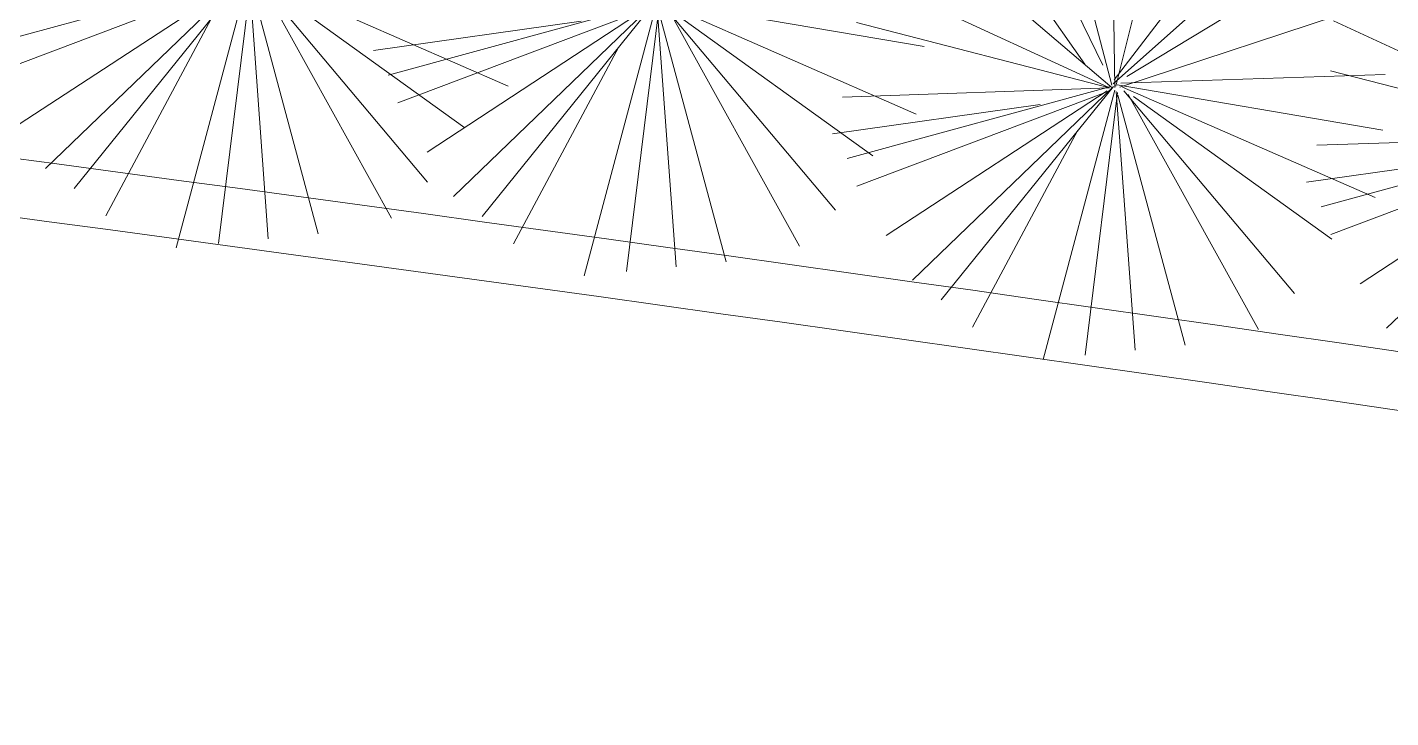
# Model space of a CAD drawing. Header units: metres. Extents: x 12093 to 20303, y 514 to 1412.
# Drawn here: x 19682.402 to 19685.914, y 700.156 to 701.933 of the extents above; entities that cross this region are included whole.
import ezdxf

# ---------------------------------------------------------------- set-up
doc = ezdxf.new("R2010")
doc.units = ezdxf.units.M
doc.layers.get('0').update_dxf_attribs({"lineweight": 13})
doc.layers.add('AMBI-GRASS', color=104, linetype='Continuous', lineweight=20)
doc.layers.add('MANZANAS-ORIGINALES', color=147, linetype='Continuous', lineweight=9)

# ---------------------------------------------------------------- blocks, each defined once
blk = doc.blocks.new('Arbust11')
for p, q in [((0.0378, 0.4871), (-0.0937, 0.9403)), ((0.0408, 0.5449), (0.1405, 0.941)), ((0.0408, 0.4825), (0.0377, 0.9348)), ((-0.1618, 0.888), (0.0377, 0.4856)), ((0.0439, 0.4856), (0.3088, 0.8724)), ((0.0595, 0.5199), (0.1997, 0.8474)), ((0.0377, 0.4856), (-0.274, 0.8225)), ((-0.0621, 0.5573), (-0.3332, 0.7944)), ((0.0439, 0.4794), (0.3805, 0.7788)), ((-0.3488, 0.7476), (0.0408, 0.4856)), ((0.0283, 0.4856), (-0.3738, 0.7039)), ((0.047, 0.4794), (0.4366, 0.6759)), ((0.0314, 0.4856), (-0.4049, 0.6104)), ((-0.433, 0.5262), (0.0439, 0.4825)), ((0.0533, 0.4887), (0.474, 0.5137)), ((0.0439, 0.4825), (-0.4267, 0.4669)), ((-0.0527, 0.4794), (-0.4267, 0.3952)), ((0.0408, 0.4762), (-0.3893, 0.2673)), ((0.0408, 0.47), (-0.3364, 0.2174)), ((0.0408, 0.4731), (-0.274, 0.1581)), ((0.047, 0.4856), (0.499, 0.4263)), ((0.0501, 0.4794), (0.2901, 0.0832)), ((0.0501, 0.4731), (0.4304, 0.2454)), ((0.0533, 0.47), (0.1935, 0.0177)), ((0.0564, 0.4762), (0.3649, 0.1425)), ((0.072, 0.4762), (0.4647, 0.3484)), ((0.0377, 0.4669), (-0.2117, 0.0988)), ((0.0501, 0.4544), (-0.1088, 0.0209)), ((0.0501, 0.4638), (-0.0215, 0.0146)), ((0.0533, 0.4451), (0.0907, 0.0271))]:
    blk.add_line(p, q)

msp = doc.modelspace()

# ---------------------------------------------------------------- linework, layer by layer
at = {"layer": 'MANZANAS-ORIGINALES'}
for centre, radius, start, end in [((19642.9407, 405.9377), 298.2754, 76.737765, 84.549861), ((19642.9403, 405.9341), 298.129, 76.737405, 84.549838)]:
    msp.add_arc(centre, radius, start, end, dxfattribs=at)

# ---------------------------------------------------------------- block references
at = {"layer": 'AMBI-GRASS', "ltscale": 0.05, "xscale": 1.499999999998325, "yscale": 1.499999999998325, "zscale": 1.499999999998325, "rotation": 49.16166176348414}
for p in [(19682.2883, 701.7293), (19683.4707, 701.5446), (19684.5216, 701.4725), (19685.704, 701.2577), (19686.9255, 701.1335)]:
    msp.add_blockref('Arbust11', p, dxfattribs=at)

doc.saveas('drawing.dxf')
